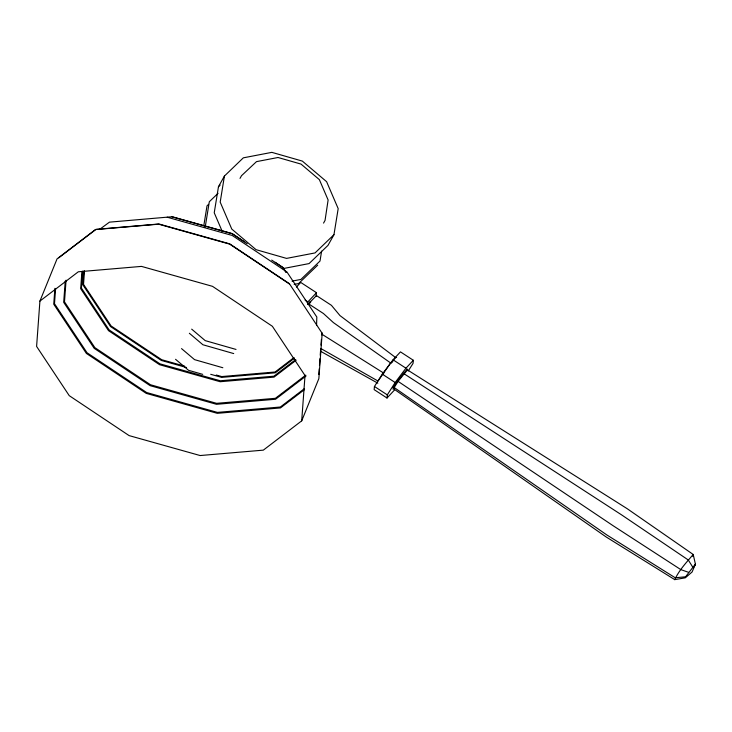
<?xml version="1.0" encoding="UTF-8"?>
<svg xmlns="http://www.w3.org/2000/svg" width="732" height="732" viewBox="0 0 732 732"><rect width="100%" height="100%" fill="white"/><g stroke="black" fill="none" stroke-linecap="round" stroke-linejoin="round"><path stroke-width="1.1" d="M289.515 284.062L229.656 244.122L158.624 224.184L95.444 229.583L57.059 258.872L39.912 301.09L36.6 346.428L69.247 395.664L129.107 435.604L200.138 455.542L263.319 450.143L301.703 420.854L318.85 378.636L322.162 333.298L289.35 283.632L229.729 243.847L158.963 223.983L96.029 229.354L58.679 257.856M54.909 288.344L53.747 304.21L86.394 353.446L146.254 393.386L217.285 413.324L280.457 407.934L304.567 389.534M55.568 289.021L54.488 303.698L87.016 352.742L146.638 392.535L217.404 412.4L280.338 407.019L304.347 388.701M65.24 281.143L63.684 302.334L94.199 348.341L150.133 385.663L216.516 404.302L275.552 399.251L306.04 375.992M66.072 280.173L64.489 301.831L94.858 347.627L150.545 384.776L216.617 403.332L275.388 398.309L305.738 375.15M81.929 271.599L80.676 288.664L108.519 330.654L159.576 364.71L220.149 381.72L274.033 377.117L296.149 360.236M82.661 271.151L81.426 288.133L109.141 329.931L159.969 363.85L220.277 380.777L273.924 376.193L295.646 359.613M83.796 271.142L82.808 284.73L110.523 326.536L161.351 360.446L186.569 367.528M84.509 270.84L83.521 284.364L111.108 325.969L161.69 359.714L184.61 366.146M301.703 420.854L305.015 375.516L272.368 326.28L212.509 286.34L141.477 266.393L78.306 271.792L39.912 301.09M316.563 325.548L316.819 317.02L286.953 271.993L232.2 235.457L167.235 217.221M318.823 374.455L319.234 368.809M319.481 365.424L319.976 358.643M320.223 355.258L320.717 348.487M320.964 345.101L321.385 339.456M321.714 334.936L321.879 332.676M408.218 371.005L413.04 363.411L413.342 360.272L400.477 351.882L393.075 359.805L382.287 374.134L374.445 386.487L374.144 389.625L387.008 398.016L394.411 390.092M387.008 398.016L387.31 394.877L395.152 382.525L405.94 368.196L413.342 360.272M393.093 389.287L393.258 387.603L397.476 380.96L407.257 369.001L407.44 369.907L627.123 508.649L693.213 554.481L695.4 564.07L692.097 571.994L685.326 577.813L674.767 579.643L606.178 536.977L394.036 389.113L394.191 387.521L398.181 381.235L407.44 369.907M316.132 296.35L316.498 292.709L300.742 282.433L296.442 287.036M203.807 225.63L207.01 205.866L208.602 204.338M205.216 226.993L209.315 201.739L218.072 193.303M282.772 268.644L309.087 263.584L327.991 245.376L333.957 234.707L338.184 208.629L326.609 181.682L302.325 161.086L271.847 152.357L243.326 157.838L224.422 176.055L218.465 186.724L214.238 212.792L222.254 231.449M224.422 176.055L220.195 202.124L231.77 229.07L256.054 249.667L286.532 258.396L315.044 252.924L333.957 234.707M321.613 251.14L320.012 261.022L300.907 279.432L292.041 281.134M674.767 579.643C679.058 570.274 686.488 562.313 693.213 554.481L692.747 556.357M240.014 178.379L241.523 175.689L256.493 161.635L278.023 157.499L301.044 164.096L319.372 179.642L328.119 199.992L325.045 220.414L323.544 223.104M695.4 564.07L685.582 576.789L675.233 577.768L606.764 534.9L394.191 387.521L393.258 387.603M693.305 567.758L695.144 565.086M316.498 292.709L307.888 301.904L305.107 300.093M307.486 304.521L310.469 301.328L310.642 302.252L309.215 303.78M396.598 357.454L395.673 357.6L390.65 362.971L378.032 381.052L320.836 348.524M392.864 361.443L391.373 363.035L390.65 362.971L333.417 322.611L323.452 313.525L308.501 303.78L316.471 295.582L331.422 305.326L339.987 315.593L395.673 357.6M218.465 186.724L220.112 185.132M317.706 265.149L298.601 283.558L294.163 284.409M99.781 229.262L109.452 222.153L172.148 216.745L232.172 233.59L244.342 241.716M294.017 357.564L275.095 372.002L221.714 376.568L216.26 375.031M294.319 358.287L275.305 372.798L221.659 377.383L210.697 374.299M171.855 216.782L232.163 233.709L247.224 243.765M236.024 349.438L205.216 340.627L191.674 329.144M233.709 353.574L202.901 344.754L189.359 333.27M222.848 367.738L194.547 359.641L181.536 348.606M202.718 374.363L188.563 370.319L175.552 359.284M688.638 572.342L680.833 569.624L613.142 525.741L397.476 380.96M320.57 351.259L377.822 383.175M321.915 334.231L383.769 373.137M393.075 359.805L405.94 368.196M382.287 374.134L395.152 382.525M374.445 386.487L387.31 394.877M275.259 262.34L282.753 267.345L285.883 272.066M271.7 260.089L282.991 267.628L286.139 272.377M692.71 567.071L688.281 559.98L621.578 514.871L403.277 373.256"/></g></svg>
